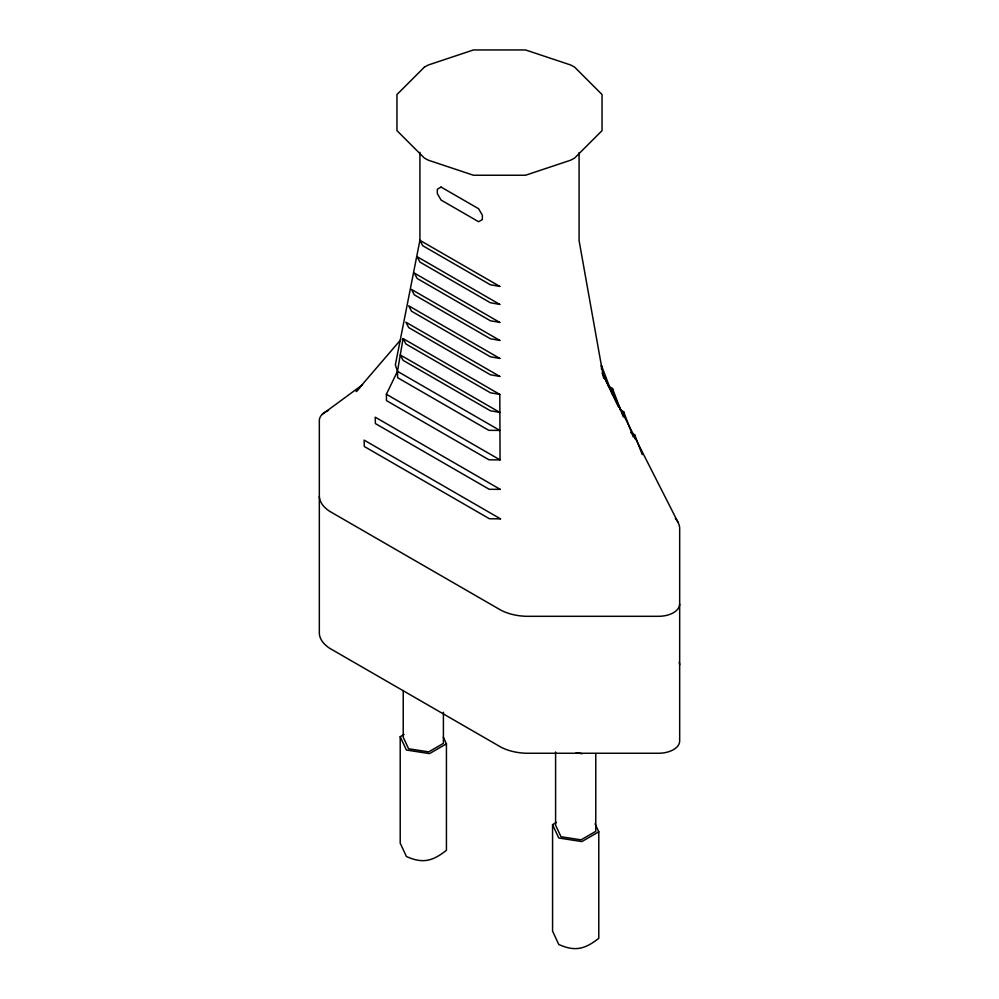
<?xml version="1.0" encoding="UTF-8"?>
<svg xmlns="http://www.w3.org/2000/svg" width="999" height="999" viewBox="0 0 999 999"><rect width="100%" height="100%" fill="white"/><g stroke="black" fill="none" stroke-linecap="round" stroke-linejoin="round"><path stroke-width="1.5" d="M397.477 371.328L499.825 430.419L488.786 430.332L397.614 377.697L397.477 371.328L403.084 338.574L499.812 394.405L500.049 459.89L489.011 459.815L386.501 400.624L386.363 394.255L397.477 371.328L395.354 364.86L419.917 240.297L419.917 152.323M400.836 339.635L356.181 391.596L359.84 387.649M322.178 414.398L362.575 384.69M443.331 737.175L446.428 743.843L446.428 850.311C432.492 861.363 422.502 863.773 406.406 856.493L400.212 843.156L400.212 736.688L404.108 734.44M446.428 743.843L429.508 753.608L406.406 750.037L400.212 736.688M595.079 823.8L598.788 831.805L598.788 938.273C584.852 949.325 574.862 951.747 558.766 944.467L552.572 931.13L552.572 824.662L556.48 822.402M598.788 831.805L581.88 841.57L558.766 837.999L552.572 824.662M576.123 752.771L582.28 753.721M499.812 394.405L490.434 392.782L405.906 343.981L403.084 338.574M608.453 386.176L612.499 388.511L623.226 416.658M619.592 409.378L623.613 411.7L633.266 437.025M630.694 432.542L634.727 434.877L642.232 454.582M386.363 394.255L500.049 459.89M678.246 522.727L602.222 373.089L618.531 407.155M603.646 378.171L579.083 240.597L579.083 152.61M634.727 434.877L634.815 438.698M623.613 411.7L623.726 416.795M612.499 388.511L612.637 394.88L601.386 365.322L601.473 369.155M595.779 753.521L595.779 831.343L581.068 839.834L560.976 836.725L555.594 825.124L555.594 751.972M443.406 712.25L443.406 743.381L428.696 751.872L408.603 748.763L403.221 737.162L403.221 690.459M328.421 410.464A21.229 12.263 0 0 0 319.33 420.529L319.33 633.641A40.984 23.664 0 0 0 329.945 648.438L500.899 747.127A40.984 23.664 0 0 0 526.523 753.258L658.428 753.258A21.229 12.263 0 0 0 679.67 741.008L679.67 527.884A40.984 23.664 0 0 0 675.312 518.344M319.33 496.678A40.984 23.664 0 0 0 329.945 511.476L500.899 610.177A40.984 23.664 0 0 0 526.523 616.308L658.428 616.308A21.229 12.263 0 0 0 679.67 604.045M679.208 662.25A40.984 23.664 0 0 1 679.67 664.847M424.425 67.083L396.953 94.555L396.953 130.619L424.425 158.104L428.321 160.19L473.451 175.237L525.549 175.237L570.679 160.19L574.575 158.104L602.047 130.619L602.047 94.555L574.575 67.083L570.679 64.997L525.549 49.95L473.451 49.95L428.321 64.997L424.425 67.083M441.071 187.063L437.312 189.223L437.312 193.556L441.071 200.062L478.608 221.728L482.355 219.568L482.355 215.235L478.608 208.729L441.071 187.063M500.262 489.373L489.223 489.285L375.387 423.564L375.237 417.182L500.262 489.373M500.487 518.843L489.448 518.756L364.273 446.491L364.123 440.122L500.487 518.843M499.75 286.388L490.384 284.765L422.739 245.717L419.917 240.297L499.75 286.388M499.762 304.395L490.384 302.759L419.942 262.088L417.107 256.681L499.762 304.395M499.775 322.402L490.397 320.766L417.132 278.471L414.31 273.052L499.775 322.402M499.787 340.397L490.409 338.773L414.323 294.842L411.501 289.435L499.787 340.397M499.787 358.404L490.422 356.78L411.526 311.226L408.691 305.806L499.787 358.404M499.8 376.411L490.422 374.775L408.716 327.597L405.894 322.19L499.8 376.411M499.812 412.412L490.447 410.789L403.109 360.364L400.274 354.945L499.812 412.412"/></g></svg>
